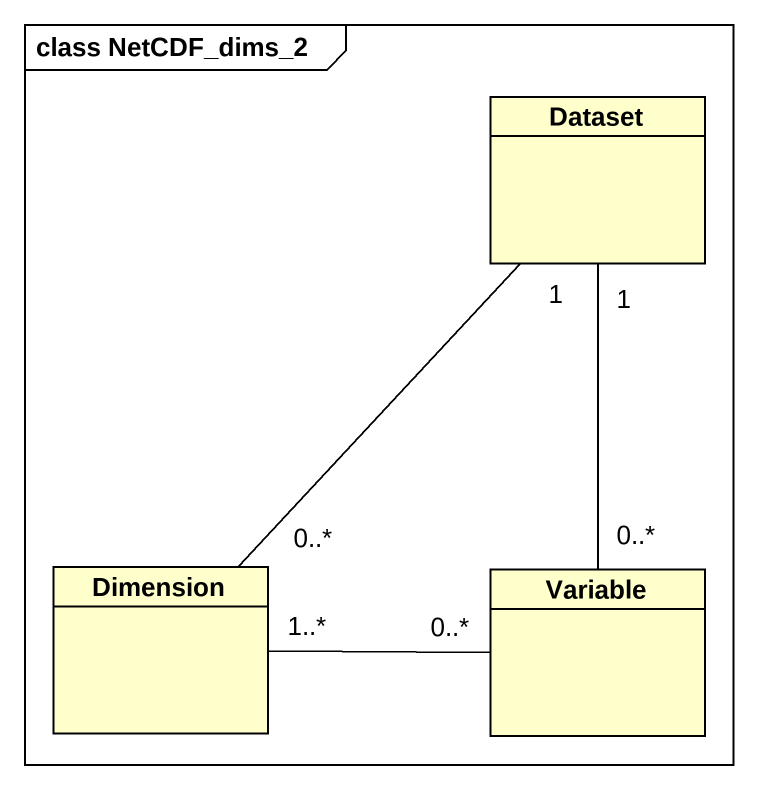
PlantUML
@startuml
mainframe class NetCDF_dims_2
hide circle
hide empty members
class Dataset
class Dimension
class Variable
Dataset "1" -- "0..*" Dimension
Dataset "1" -- "0..*" Variable
Dimension "1..*" -right- "0..*" Variable
@enduml
